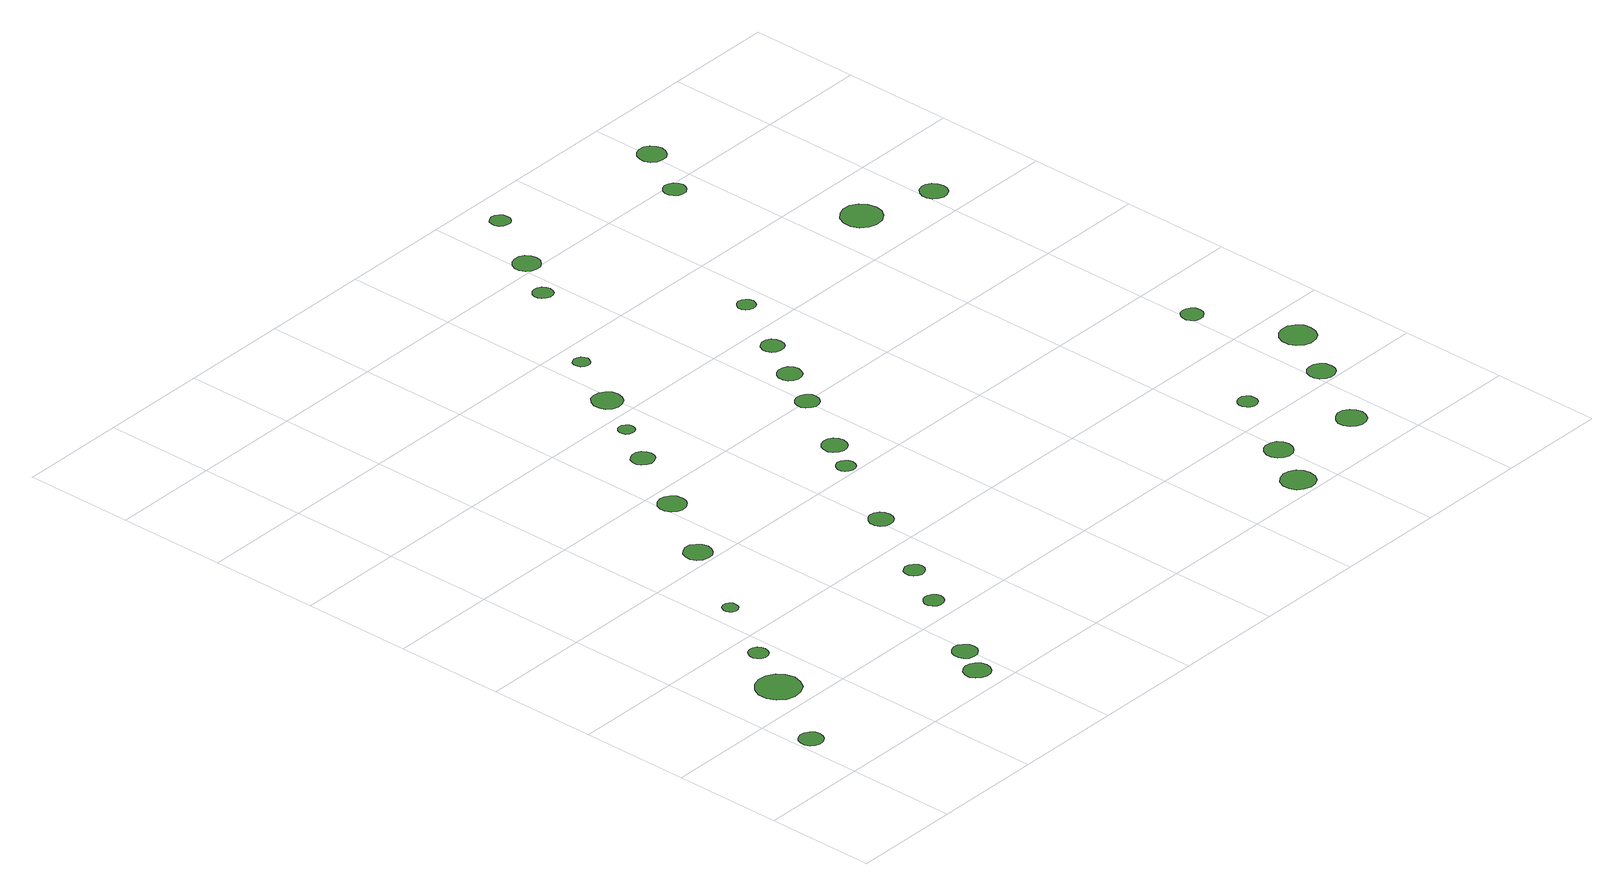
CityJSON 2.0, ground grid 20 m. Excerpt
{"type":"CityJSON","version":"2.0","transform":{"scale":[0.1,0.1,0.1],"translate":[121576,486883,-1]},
"CityObjects":{
"tree1":{"type":"SolitaryVegetationObject","attributes":{"function":"something"},"geometry":[{"type":"MultiSurface","lod":"1","boundaries":[[[0,1,2,3,4,5,6,7,8,9,10,11,12,13,14]]]}]},
"tree2":{"type":"SolitaryVegetationObject","attributes":{"function":"something"},"geometry":[{"type":"MultiSurface","lod":"1","boundaries":[[[15,16,17,18,19,20,21,22,23,24,25,26,27,28,29]]]}]},
"tree3":{"type":"SolitaryVegetationObject","attributes":{"function":"something"},"geometry":[{"type":"MultiSurface","lod":"1","boundaries":[[[30,31,32,33,34,35,36,37,38,39,40,41,42,43,44]]]}]},
"tree4":{"type":"SolitaryVegetationObject","attributes":{"function":"something"},"geometry":[{"type":"MultiSurface","lod":"1","boundaries":[[[45,46,47,48,49,50,51,52,53,54,55,56,57,58,59]]]}]},
"tree5":{"type":"SolitaryVegetationObject","attributes":{"function":"something"},"geometry":[{"type":"MultiSurface","lod":"1","boundaries":[[[60,61,62,63,64,65,66,67,68,69,70,71,72,73,74]]]}]},
"tree6":{"type":"SolitaryVegetationObject","attributes":{"function":"something"},"geometry":[{"type":"MultiSurface","lod":"1","boundaries":[[[75,76,77,78,79,80,81,82,83,84,85,86,87,88,89]]]}]},
"tree7":{"type":"SolitaryVegetationObject","attributes":{"function":"something"},"geometry":[{"type":"MultiSurface","lod":"1","boundaries":[[[90,91,92,93,94,95,96,97,98,99,100,101,102,103,104]]]}]},
"tree8":{"type":"SolitaryVegetationObject","attributes":{"function":"something"},"geometry":[{"type":"MultiSurface","lod":"1","boundaries":[[[105,106,107,108,109,110,111,112,113,114,115,116,117,118,119]]]}]},
"tree9":{"type":"SolitaryVegetationObject","attributes":{"function":"something"},"geometry":[{"type":"MultiSurface","lod":"1","boundaries":[[[120,121,122,123,124,125,126,127,128,129,130,131,132,133,134]]]}]},
"tree10":{"type":"SolitaryVegetationObject","attributes":{"function":"something"},"geometry":[{"type":"MultiSurface","lod":"1","boundaries":[[[135,136,137,138,139,140,141,142,143,144,145,146,147,148,149]]]}]},
"tree11":{"type":"SolitaryVegetationObject","attributes":{"function":"something"},"geometry":[{"type":"MultiSurface","lod":"1","boundaries":[[[150,151,152,153,154,155,156,157,158,159,160,161,162,163,164]]]}]},
"tree12":{"type":"SolitaryVegetationObject","attributes":{"function":"something"},"geometry":[{"type":"MultiSurface","lod":"1","boundaries":[[[165,166,167,168,169,170,171,172,173,174,175,176,177,178,179]]]}]},
"tree13":{"type":"SolitaryVegetationObject","attributes":{"function":"something"},"geometry":[{"type":"MultiSurface","lod":"1","boundaries":[[[180,181,182,183,184,185,186,187,188,189,190,191,192,193,194]]]}]},
"tree14":{"type":"SolitaryVegetationObject","attributes":{"function":"something"},"geometry":[{"type":"MultiSurface","lod":"1","boundaries":[[[195,196,197,198,199,200,201,202,203,204,205,206,207,208,209]]]}]},
"tree15":{"type":"SolitaryVegetationObject","attributes":{"function":"something"},"geometry":[{"type":"MultiSurface","lod":"1","boundaries":[[[210,211,212,213,214,215,216,217,218,219,220,221,222,223,224]]]}]},
"tree16":{"type":"SolitaryVegetationObject","attributes":{"function":"something"},"geometry":[{"type":"MultiSurface","lod":"1","boundaries":[[[225,226,227,228,229,230,231,232,233,234,235,236,237,238,239]]]}]},
"tree17":{"type":"SolitaryVegetationObject","attributes":{"function":"something"},"geometry":[{"type":"MultiSurface","lod":"1","boundaries":[[[240,241,242,243,244,245,246,247,248,249,250,251,252,253,254]]]}]},
"tree18":{"type":"SolitaryVegetationObject","attributes":{"function":"something"},"geometry":[{"type":"MultiSurface","lod":"1","boundaries":[[[255,256,257,258,259,260,261,262,263,264,265,266,267,268,269]]]}]},
"tree19":{"type":"SolitaryVegetationObject","attributes":{"function":"something"},"geometry":[{"type":"MultiSurface","lod":"1","boundaries":[[[270,271,272,273,274,275,276,277,278,279,280,281,282,283,284]]]}]},
"tree20":{"type":"SolitaryVegetationObject","attributes":{"function":"something"},"geometry":[{"type":"MultiSurface","lod":"1","boundaries":[[[285,286,287,288,289,290,291,292,293,294,295,296,297,298,299]]]}]},
"tree21":{"type":"SolitaryVegetationObject","attributes":{"function":"something"},"geometry":[{"type":"MultiSurface","lod":"1","boundaries":[[[300,301,302,303,304,305,306,307,308,309,310,311,312,313,314]]]}]},
"tree22":{"type":"SolitaryVegetationObject","attributes":{"function":"something"},"geometry":[{"type":"MultiSurface","lod":"1","boundaries":[[[315,316,317,318,319,320,321,322,323,324,325,326,327,328,329]]]}]},
"tree23":{"type":"SolitaryVegetationObject","attributes":{"function":"something"},"geometry":[{"type":"MultiSurface","lod":"1","boundaries":[[[330,331,332,333,334,335,336,337,338,339,340,341,342,343,344]]]}]},
"tree24":{"type":"SolitaryVegetationObject","attributes":{"function":"something"},"geometry":[{"type":"MultiSurface","lod":"1","boundaries":[[[345,346,347,348,349,350,351,352,353,354,355,356,357,358,359]]]}]},
"tree25":{"type":"SolitaryVegetationObject","attributes":{"function":"something"},"geometry":[{"type":"MultiSurface","lod":"1","boundaries":[[[360,361,362,363,364,365,366,367,368,369,370,371,372,373,374]]]}]},
"tree26":{"type":"SolitaryVegetationObject","attributes":{"function":"something"},"geometry":[{"type":"MultiSurface","lod":"1","boundaries":[[[375,376,377,378,379,380,381,382,383,384,385,386,387,388,389]]]}]},
"tree27":{"type":"SolitaryVegetationObject","attributes":{"function":"something"},"geometry":[{"type":"MultiSurface","lod":"1","boundaries":[[[390,391,392,393,394,395,396,397,398,399,400,401,402,403,404]]]}]},
"tree28":{"type":"SolitaryVegetationObject","attributes":{"function":"something"},"geometry":[{"type":"MultiSurface","lod":"1","boundaries":[[[405,406,407,408,409,410,411,412,413,414,415,416,417,418,419]]]}]},
"tree29":{"type":"SolitaryVegetationObject","attributes":{"function":"something"},"geometry":[{"type":"MultiSurface","lod":"1","boundaries":[[[420,421,422,423,424,425,426,427,428,429,430,431,432,433,434]]]}]},
"tree30":{"type":"SolitaryVegetationObject","attributes":{"function":"something"},"geometry":[{"type":"MultiSurface","lod":"1","boundaries":[[[435,436,437,438,439,440,441,442,443,444,445,446,447,448,449]]]}]},
"tree31":{"type":"SolitaryVegetationObject","attributes":{"function":"something"},"geometry":[{"type":"MultiSurface","lod":"1","boundaries":[[[450,451,452,453,454,455,456,457,458,459,460,461,462,463,464]]]}]},
"tree32":{"type":"SolitaryVegetationObject","attributes":{"function":"something"},"geometry":[{"type":"MultiSurface","lod":"1","boundaries":[[[465,466,467,468,469,470,471,472,473,474,475,476,477,478,479]]]}]},
"tree33":{"type":"SolitaryVegetationObject","attributes":{"function":"something"},"geometry":[{"type":"MultiSurface","lod":"1","boundaries":[[[480,481,482,483,484,485,486,487,488,489,490,491,492,493,494]]]}]},
"tree34":{"type":"SolitaryVegetationObject","attributes":{"function":"something"},"geometry":[{"type":"MultiSurface","lod":"1","boundaries":[[[495,496,497,498,499,500,501,502,503,504,505,506,507,508,509]]]}]},
"tree35":{"type":"SolitaryVegetationObject","attributes":{"function":"something"},"geometry":[{"type":"MultiSurface","lod":"1","boundaries":[[[510,511,512,513,514,515,516,517,518,519,520,521,522,523,524]]]}]}
},
"vertices":[
[51,119,10],[49,127,10],[44,135,10],[36,139,10],[27,140,10],[18,137,10],[12,131,10],[8,123,10],[8,114,10],[12,106,10],[18,100,10],[27,97,10],[36,98,10],[44,103,10],[49,110,10],
[154,263,10],[150,279,10],[141,292,10],[126,301,10],[110,302,10],[94,297,10],[82,286,10],[75,271,10],[75,254,10],[82,239,10],[94,228,10],[110,223,10],[126,225,10],[141,233,10],[150,247,10],
[188,356,10],[187,363,10],[183,369,10],[176,372,10],[169,373,10],[162,371,10],[157,366,10],[154,359,10],[154,352,10],[157,346,10],[162,341,10],[169,338,10],[176,339,10],[183,343,10],[187,349,10],
[388,52,10],[386,62,10],[380,69,10],[372,74,10],[362,75,10],[353,72,10],[345,66,10],[341,57,10],[341,47,10],[345,38,10],[353,31,10],[362,28,10],[372,29,10],[380,34,10],[386,42,10],
[259,481,10],[258,487,10],[255,492,10],[250,494,10],[244,495,10],[238,493,10],[234,489,10],[232,484,10],[232,478,10],[234,473,10],[238,469,10],[244,467,10],[250,468,10],[255,471,10],[258,475,10],
[417,105,10],[416,114,10],[410,121,10],[402,126,10],[393,127,10],[384,124,10],[378,118,10],[374,110,10],[374,100,10],[378,92,10],[384,86,10],[393,83,10],[402,84,10],[410,89,10],[416,96,10],
[364,632,10],[361,642,10],[355,650,10],[346,656,10],[336,657,10],[326,653,10],[318,647,10],[314,637,10],[314,627,10],[318,617,10],[326,610,10],[336,607,10],[346,608,10],[355,613,10],[361,622,10],
[498,246,10],[496,253,10],[491,259,10],[485,263,10],[478,264,10],[471,261,10],[465,256,10],[462,250,10],[462,242,10],[465,235,10],[471,230,10],[478,228,10],[485,229,10],[491,232,10],[496,238,10],
[547,330,10],[546,337,10],[541,343,10],[535,347,10],[527,348,10],[520,346,10],[514,341,10],[511,334,10],[511,326,10],[514,319,10],[520,314,10],[527,312,10],[535,313,10],[541,317,10],[546,323,10],
[447,760,10],[445,770,10],[439,779,10],[430,784,10],[420,785,10],[410,782,10],[402,775,10],[398,765,10],[398,755,10],[402,745,10],[410,739,10],[420,735,10],[430,737,10],[439,742,10],[445,750,10],
[632,473,10],[630,482,10],[625,489,10],[617,493,10],[608,495,10],[600,492,10],[593,486,10],[589,478,10],[589,468,10],[593,460,10],[600,454,10],[608,452,10],[617,452,10],[625,457,10],[630,464,10],
[517,888,10],[515,896,10],[510,903,10],[502,907,10],[494,908,10],[486,905,10],[479,900,10],[476,892,10],[476,883,10],[479,876,10],[486,870,10],[494,867,10],[502,868,10],[510,872,10],[515,879,10],
[559,965,10],[558,971,10],[555,976,10],[549,979,10],[543,980,10],[538,978,10],[533,974,10],[531,968,10],[531,962,10],[533,957,10],[538,953,10],[543,951,10],[549,951,10],[555,954,10],[558,959,10],
[713,623,10],[711,630,10],[707,635,10],[701,639,10],[694,640,10],[687,637,10],[682,633,10],[679,626,10],[679,619,10],[682,613,10],[687,608,10],[694,606,10],[701,606,10],[707,610,10],[711,616,10],
[618,1047,10],[616,1058,10],[609,1067,10],[599,1073,10],[588,1074,10],[578,1071,10],[569,1063,10],[565,1053,10],[565,1042,10],[569,1031,10],[578,1024,10],[588,1020,10],[599,1022,10],[609,1027,10],[616,1036,10],
[753,678,10],[751,687,10],[746,694,10],[738,699,10],[729,700,10],[720,697,10],[713,691,10],[709,683,10],[709,673,10],[713,665,10],[720,659,10],[729,656,10],[738,657,10],[746,662,10],[751,669,10],
[668,1156,10],[666,1162,10],[663,1167,10],[657,1170,10],[651,1171,10],[645,1169,10],[640,1165,10],[638,1159,10],[638,1153,10],[640,1147,10],[645,1143,10],[651,1141,10],[657,1141,10],[663,1145,10],[666,1150,10],
[824,800,10],[823,808,10],[817,816,10],[810,820,10],[801,821,10],[793,818,10],[786,812,10],[783,804,10],[783,795,10],[786,788,10],[793,782,10],[801,779,10],[810,780,10],[817,784,10],[823,791,10],
[869,876,10],[867,885,10],[862,893,10],[854,897,10],[845,898,10],[837,895,10],[830,889,10],[826,881,10],[826,872,10],[830,864,10],[837,858,10],[845,855,10],[854,856,10],[862,860,10],[867,868,10],
[1177,39,10],[1174,51,10],[1167,61,10],[1156,67,10],[1144,69,10],[1132,65,10],[1122,57,10],[1117,45,10],[1117,32,10],[1122,21,10],[1132,13,10],[1144,9,10],[1156,10,10],[1167,16,10],[1174,27,10],
[789,1342,10],[787,1349,10],[783,1355,10],[776,1359,10],[769,1360,10],[762,1358,10],[756,1352,10],[753,1346,10],[753,1338,10],[756,1332,10],[762,1327,10],[769,1324,10],[776,1325,10],[783,1329,10],[787,1335,10],
[914,954,10],[913,962,10],[908,969,10],[901,973,10],[892,974,10],[884,971,10],[878,966,10],[874,958,10],[874,950,10],[878,942,10],[884,937,10],[892,934,10],[901,935,10],[908,939,10],[913,946,10],
[1220,123,10],[1218,133,10],[1212,142,10],[1203,147,10],[1192,148,10],[1183,145,10],[1175,138,10],[1171,128,10],[1171,118,10],[1175,108,10],[1183,102,10],[1192,98,10],[1203,99,10],[1212,105,10],[1218,113,10],
[845,1421,10],[843,1430,10],[837,1439,10],[829,1444,10],[819,1445,10],[809,1442,10],[801,1435,10],[797,1426,10],[797,1416,10],[801,1406,10],[809,1400,10],[819,1397,10],[829,1398,10],[837,1403,10],[843,1411,10],
[977,1068,10],[976,1075,10],[972,1080,10],[966,1083,10],[959,1084,10],[953,1082,10],[948,1078,10],[945,1072,10],[945,1065,10],[948,1059,10],[953,1054,10],[959,1052,10],[966,1053,10],[972,1056,10],[976,1062,10],
[1290,258,10],[1289,265,10],[1284,271,10],[1278,275,10],[1271,275,10],[1264,273,10],[1259,268,10],[1256,262,10],[1256,255,10],[1259,248,10],[1264,243,10],[1271,241,10],[1278,242,10],[1284,245,10],[1289,251,10],
[909,1539,10],[908,1547,10],[903,1552,10],[897,1556,10],[890,1557,10],[883,1555,10],[877,1550,10],[874,1543,10],[874,1536,10],[877,1529,10],[883,1524,10],[890,1522,10],[897,1522,10],[903,1526,10],[908,1532,10],
[1373,98,10],[1370,108,10],[1364,117,10],[1354,123,10],[1343,124,10],[1333,120,10],[1325,113,10],[1320,103,10],[1320,92,10],[1325,82,10],[1333,75,10],[1343,71,10],[1354,72,10],[1364,78,10],[1370,87,10],
[1446,228,10],[1444,238,10],[1438,246,10],[1429,251,10],[1419,252,10],[1410,249,10],[1402,242,10],[1398,233,10],[1398,223,10],[1402,214,10],[1410,207,10],[1419,204,10],[1429,205,10],[1438,210,10],[1444,218,10],
[1434,501,10],[1433,509,10],[1428,515,10],[1421,519,10],[1413,520,10],[1405,518,10],[1399,512,10],[1396,505,10],[1396,497,10],[1399,490,10],[1405,484,10],[1413,482,10],[1421,482,10],[1428,487,10],[1433,493,10],
[1170,1387,10],[1168,1395,10],[1163,1402,10],[1156,1406,10],[1148,1407,10],[1140,1405,10],[1134,1399,10],[1131,1391,10],[1131,1383,10],[1134,1376,10],[1140,1370,10],[1148,1368,10],[1156,1368,10],[1163,1373,10],[1168,1379,10],
[1512,329,10],[1509,342,10],[1501,353,10],[1490,360,10],[1476,361,10],[1464,357,10],[1454,348,10],[1449,336,10],[1449,322,10],[1454,310,10],[1464,301,10],[1476,297,10],[1490,299,10],[1501,305,10],[1509,316,10],
[1325,1105,10],[1322,1120,10],[1313,1132,10],[1300,1140,10],[1285,1141,10],[1271,1136,10],[1259,1126,10],[1253,1112,10],[1253,1097,10],[1259,1083,10],[1271,1073,10],[1285,1069,10],[1300,1070,10],[1313,1078,10],[1322,1090,10],
[1232,1486,10],[1229,1496,10],[1223,1505,10],[1214,1510,10],[1204,1511,10],[1194,1508,10],[1186,1501,10],[1182,1491,10],[1182,1481,10],[1186,1471,10],[1194,1464,10],[1204,1461,10],[1214,1462,10],[1223,1467,10],[1229,1476,10],
[1446,1065,10],[1444,1075,10],[1438,1083,10],[1429,1088,10],[1420,1089,10],[1410,1086,10],[1403,1079,10],[1399,1070,10],[1399,1060,10],[1403,1051,10],[1410,1045,10],[1420,1041,10],[1429,1042,10],[1438,1047,10],[1444,1055,10]
]}
